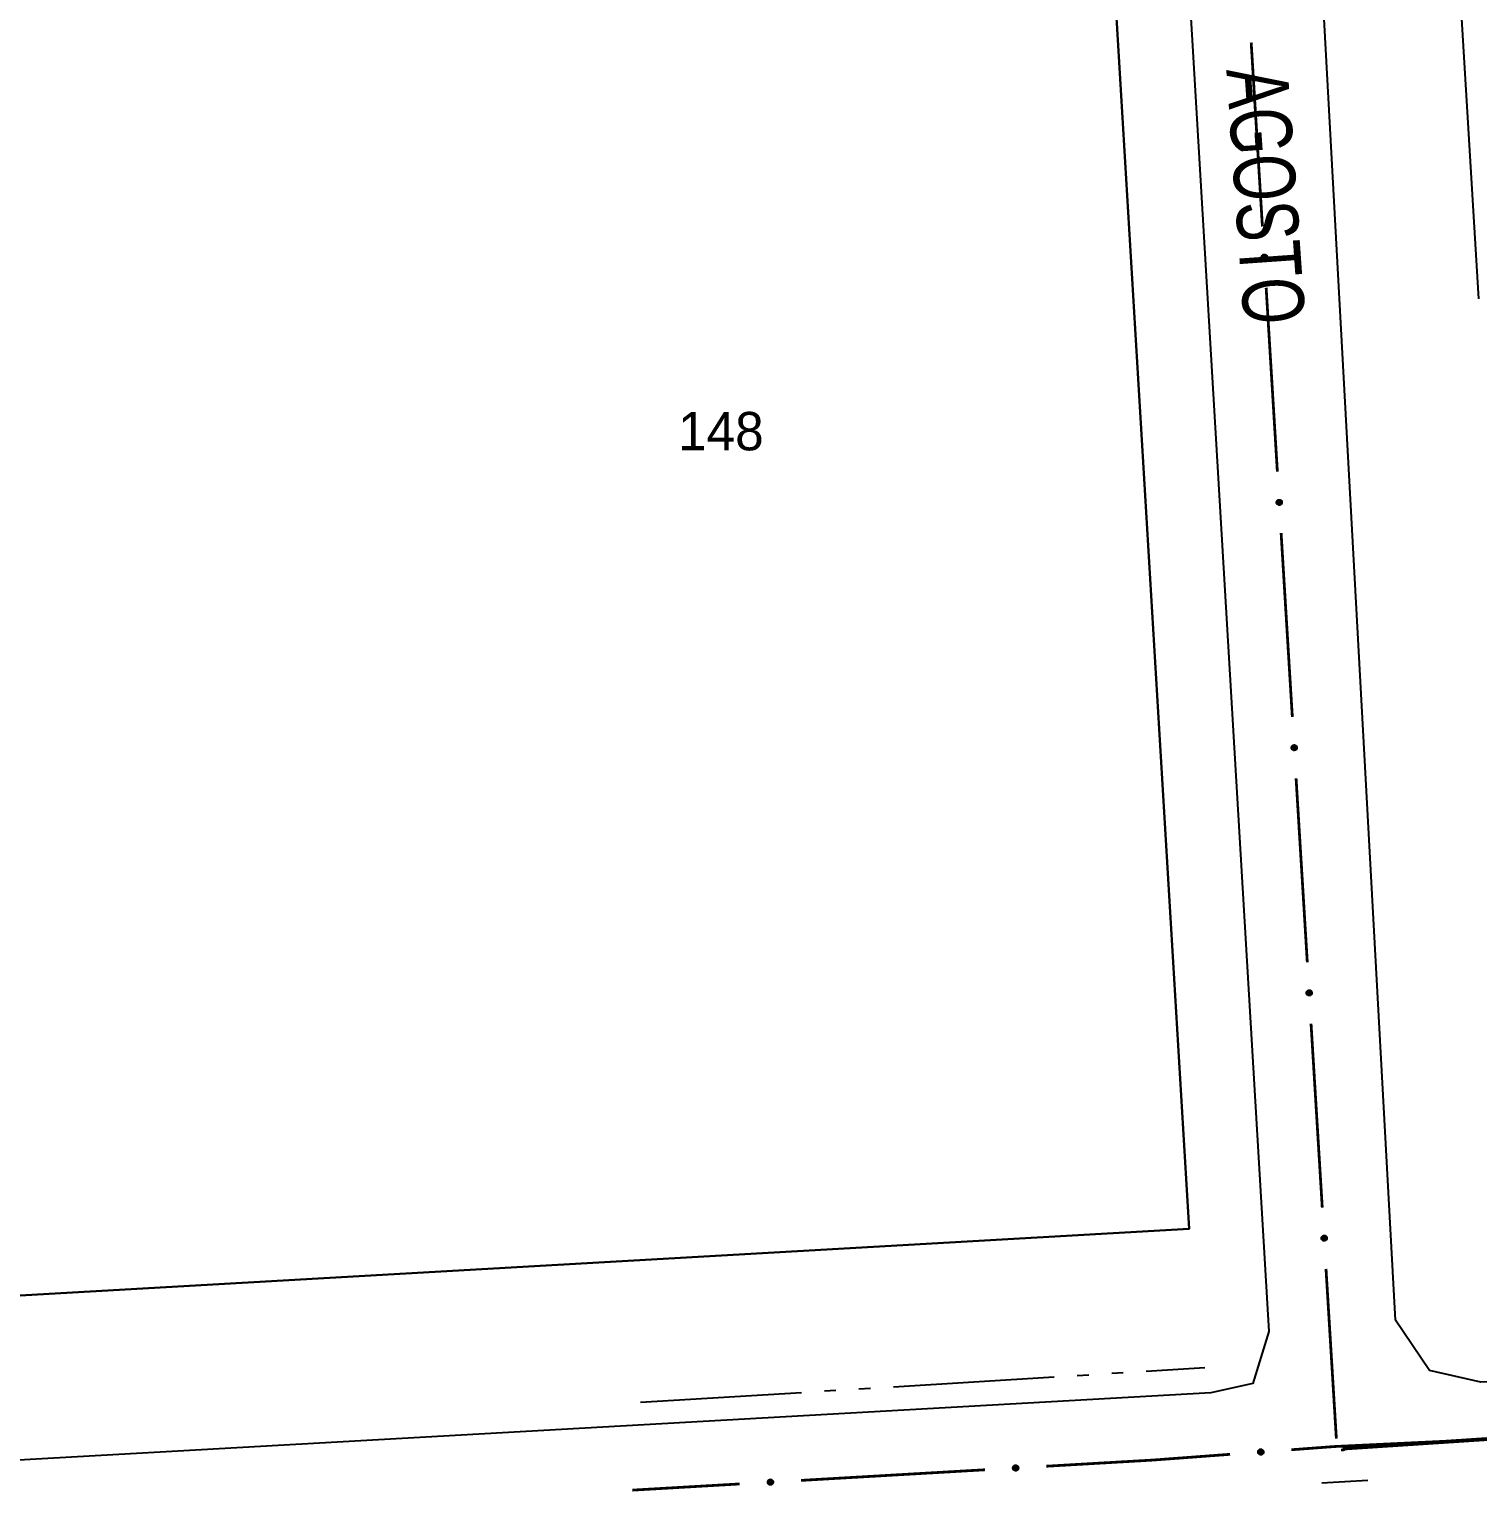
# Model space of a CAD drawing. Extents: x 201053 to 202535, y 4855063 to 4857394.
# Drawn here: x 201807.5 to 201901.9, y 4856035.6 to 4856130.5 of the extents above; entities that cross this region are included whole.
import ezdxf
from ezdxf.enums import TextEntityAlignment as Align

# ---------------------------------------------------------------- set-up
doc = ezdxf.new("R2010")
doc.units = 0
doc.header["$LTSCALE"] = 1.5
doc.header["$MEASUREMENT"] = 0
doc.linetypes.add('TRACO_05', pattern=[11, 7, -1, 0.5, -1, 0.5, -1])
for name, color, linetype in [('CD_MALHA_LOTES', 7, 'CONTINUOUS'), ('HD-VALAS-DRENOS', 170, 'CONTINUOUS'), ('LM-LIM-SETORES-BAIRROS', 250, 'CONTINUOUS'), ('RU-QUADRA', 210, 'CONTINUOUS'), ('SV-EIXO-RUA-PAV', 20, 'CONTINUOUS'), ('SV-RUA-PAVIM', 7, 'CONTINUOUS'), ('SV-TXT-RUA-PAV', 7, 'CONTINUOUS'), ('Th_NmrPort', 7, 'CONTINUOUS')]:
    doc.layers.add(name, color=color, linetype=linetype)
doc.styles.add('ARIAL', font='ARIAL.SHX')

msp = doc.modelspace()

# ---------------------------------------------------------------- linework, layer by layer
at = {"layer": 'CD_MALHA_LOTES', "linetype": 'Continuous', "flags": 128}
for points in [[(201732.44, 4856127.41), (201877.98, 4856137.1), (201883.07, 4856052.42)], [(201901.94, 4856112.99), (201900.81, 4856131.59)], [(201883.07, 4856052.42), (201744.83, 4856044.54)]]:
    msp.add_lwpolyline(points, dxfattribs=at)
at = {"layer": 'HD-VALAS-DRENOS', "linetype": 'TRACO_05'}
msp.add_polyline3d([(201847.33, 4856041.13, 14.32), (201884.08, 4856043.39, 14.32)], dxfattribs=at)
at = {"layer": 'LM-LIM-SETORES-BAIRROS', "const_width": 0.25}
for points in [[(201893.07, 4856038.12), (201907.863058, 4856039.091347)], [(201893.080091, 4856037.945205), (201893.07, 4856038.12)]]:
    msp.add_lwpolyline(points, dxfattribs=at)
at = {"layer": 'LM-LIM-SETORES-BAIRROS'}
msp.add_lwpolyline([(201894.692867, 4856036.034981), (201891.697854, 4856035.862078)], dxfattribs=at)
at = {"layer": 'RU-QUADRA', "linetype": 'Continuous', "flags": 128}
for points in [[(201744.83, 4856044.54), (201883.07, 4856052.42), (201877.98, 4856137.1)], [(201901.94, 4856112.99), (201900.81, 4856131.59)]]:
    msp.add_lwpolyline(points, dxfattribs=at)
at = {"layer": 'SV-EIXO-RUA-PAV', "const_width": 0.18}
for points in [[(201887.102964, 4856129.668968), (201887.833894, 4856117.69125)], [(201888.077538, 4856113.698677), (201888.808468, 4856101.720959)], [(201889.052112, 4856097.728386), (201889.783043, 4856085.750667)], [(201890.026686, 4856081.758094), (201890.757617, 4856069.780376)], [(201891.00126, 4856065.787803), (201891.732191, 4856053.810085)], [(201891.975834, 4856049.817512), (201892.645854, 4856038.837936)], [(201892.645854, 4856038.837936), (201892.65, 4856038.77)], [(201901.701955, 4856038.686794), (201892.712143, 4856038.258672)], [(201885.731198, 4856037.743399), (201880.745021, 4856037.371863)], [(201892.53, 4856038.25), (201889.720139, 4856038.040628)], [(201892.712143, 4856038.258672), (201892.53, 4856038.25)], [(201869.763359, 4856036.73702), (201857.783334, 4856036.044919)], [(201880.72, 4856037.37), (201873.756701, 4856036.967721)], [(201880.745021, 4856037.371863), (201880.72, 4856037.37)], [(201853.789993, 4856035.814218), (201846.801645, 4856035.410492)]]:
    msp.add_lwpolyline(points, dxfattribs=at)
at = {"layer": 'SV-EIXO-RUA-PAV'}
for points in [[(201888.05684, 4856115.845082), (201888.093922, 4856115.813192), (201888.11927, 4856115.778201), (201888.132012, 4856115.742931), (201888.135145, 4856115.708829), (201888.134421, 4856115.673579), (201888.12585, 4856115.638202), (201888.107639, 4856115.601043), (201888.07591, 4856115.563621), (201888.038358, 4856115.54001), (201888.004449, 4856115.525668), (201887.969077, 4856115.520354), (201887.934846, 4856115.521631), (201887.898392, 4856115.531749), (201887.860916, 4856115.550572), (201887.824058, 4856115.583387), (201887.799443, 4856115.617862), (201887.788014, 4856115.6523), (201887.782896, 4856115.687894), (201887.784067, 4856115.723872), (201887.792681, 4856115.758551), (201887.8117, 4856115.79625), (201887.844571, 4856115.832199), (201887.878675, 4856115.857143), (201887.912943, 4856115.869052), (201887.9481, 4856115.873301), (201887.983463, 4856115.873005), (201888.019385, 4856115.865869), (201888.05684, 4856115.845082)], [(201889.031415, 4856099.874791), (201889.068496, 4856099.8429), (201889.093844, 4856099.807909), (201889.106586, 4856099.77264), (201889.109719, 4856099.738538), (201889.108995, 4856099.703288), (201889.100424, 4856099.66791), (201889.082214, 4856099.630752), (201889.050484, 4856099.59333), (201889.012932, 4856099.569719), (201888.979023, 4856099.555377), (201888.943651, 4856099.550062), (201888.90942, 4856099.55134), (201888.872966, 4856099.561458), (201888.83549, 4856099.58028), (201888.798632, 4856099.613096), (201888.774017, 4856099.647571), (201888.762588, 4856099.682009), (201888.75747, 4856099.717603), (201888.758641, 4856099.753581), (201888.767255, 4856099.78826), (201888.786274, 4856099.825959), (201888.819145, 4856099.861908), (201888.853249, 4856099.886851), (201888.887517, 4856099.898761), (201888.922674, 4856099.90301), (201888.958038, 4856099.902713), (201888.993959, 4856099.895578), (201889.031415, 4856099.874791)], [(201890.005989, 4856083.9045), (201890.04307, 4856083.872609), (201890.068418, 4856083.837618), (201890.08116, 4856083.802349), (201890.084293, 4856083.768246), (201890.083569, 4856083.732997), (201890.074998, 4856083.697619), (201890.056788, 4856083.660461), (201890.025058, 4856083.623039), (201889.987507, 4856083.599427), (201889.953597, 4856083.585085), (201889.918225, 4856083.579771), (201889.883994, 4856083.581048), (201889.84754, 4856083.591167), (201889.810064, 4856083.609989), (201889.773207, 4856083.642805), (201889.748591, 4856083.677279), (201889.737162, 4856083.711717), (201889.732045, 4856083.747312), (201889.733215, 4856083.78329), (201889.741829, 4856083.817969), (201889.760848, 4856083.855667), (201889.793719, 4856083.891616), (201889.827823, 4856083.91656), (201889.862092, 4856083.928469), (201889.897248, 4856083.932719), (201889.932612, 4856083.932422), (201889.968533, 4856083.925287), (201890.005989, 4856083.9045)], [(201890.980563, 4856067.934208), (201891.017644, 4856067.902318), (201891.042993, 4856067.867327), (201891.055735, 4856067.832057), (201891.058868, 4856067.797955), (201891.058143, 4856067.762705), (201891.049572, 4856067.727328), (201891.031362, 4856067.690169), (201890.999632, 4856067.652747), (201890.962081, 4856067.629136), (201890.928171, 4856067.614794), (201890.892799, 4856067.60948), (201890.858568, 4856067.610757), (201890.822114, 4856067.620875), (201890.784638, 4856067.639698), (201890.747781, 4856067.672513), (201890.723165, 4856067.706988), (201890.711736, 4856067.741426), (201890.706619, 4856067.77702), (201890.707789, 4856067.812998), (201890.716403, 4856067.847677), (201890.735422, 4856067.885376), (201890.768294, 4856067.921325), (201890.802398, 4856067.946269), (201890.836666, 4856067.958178), (201890.871822, 4856067.962427), (201890.907186, 4856067.962131), (201890.943107, 4856067.954995), (201890.980563, 4856067.934208)], [(201891.955137, 4856051.963917), (201891.992218, 4856051.932026), (201892.017567, 4856051.897035), (201892.030309, 4856051.861766), (201892.033442, 4856051.827664), (201892.032718, 4856051.792414), (201892.024147, 4856051.757036), (201892.005936, 4856051.719878), (201891.974207, 4856051.682456), (201891.936655, 4856051.658845), (201891.902746, 4856051.644503), (201891.867374, 4856051.639188), (201891.833142, 4856051.640466), (201891.796688, 4856051.650584), (201891.759212, 4856051.669406), (201891.722355, 4856051.702222), (201891.697739, 4856051.736697), (201891.686311, 4856051.771135), (201891.681193, 4856051.806729), (201891.682364, 4856051.842707), (201891.690977, 4856051.877386), (201891.709996, 4856051.915085), (201891.742868, 4856051.951034), (201891.776972, 4856051.975977), (201891.81124, 4856051.987887), (201891.846396, 4856051.992136), (201891.88176, 4856051.991839), (201891.917681, 4856051.984704), (201891.955137, 4856051.963917)], [(201887.877132, 4856037.792914), (201887.845742, 4856037.755408), (201887.811094, 4856037.729592), (201887.775999, 4856037.716378), (201887.741942, 4856037.712787), (201887.706686, 4856037.713038), (201887.671196, 4856037.721133), (201887.633797, 4856037.738843), (201887.595952, 4856037.770067), (201887.571839, 4856037.807298), (201887.557043, 4856037.841012), (201887.551254, 4856037.876309), (201887.552072, 4856037.910555), (201887.5617, 4856037.947141), (201887.580017, 4856037.984867), (201887.612335, 4856038.022161), (201887.646476, 4856038.047238), (201887.680757, 4856038.059128), (201887.71628, 4856038.064723), (201887.75227, 4856038.064035), (201887.787062, 4856038.055888), (201887.825012, 4856038.037377), (201887.861399, 4856038.004991), (201887.886799, 4856037.971225), (201887.899167, 4856037.93712), (201887.903888, 4856037.902024), (201887.904066, 4856037.866659), (201887.897414, 4856037.830645), (201887.877132, 4856037.792914)], [(201871.90982, 4856036.75076), (201871.877809, 4856036.713783), (201871.842736, 4856036.688548), (201871.807426, 4856036.67592), (201871.773314, 4856036.672898), (201871.738067, 4856036.673736), (201871.702717, 4856036.682422), (201871.665618, 4856036.700753), (201871.628299, 4856036.732603), (201871.604809, 4856036.770231), (201871.590577, 4856036.804187), (201871.585378, 4856036.839576), (201871.586766, 4856036.873803), (201871.597002, 4856036.910224), (201871.615946, 4856036.947639), (201871.648881, 4856036.984389), (201871.683435, 4856037.008893), (201871.71791, 4856037.02021), (201871.753521, 4856037.025213), (201871.789495, 4856037.023925), (201871.824146, 4856037.015199), (201871.861782, 4856036.996058), (201871.897625, 4856036.96307), (201871.922458, 4856036.928886), (201871.934256, 4856036.894579), (201871.938391, 4856036.859409), (201871.93798, 4856036.824046), (201871.930728, 4856036.788148), (201871.90982, 4856036.75076)], [(201855.936454, 4856035.827958), (201855.904443, 4856035.79098), (201855.86937, 4856035.765745), (201855.83406, 4856035.753118), (201855.799947, 4856035.750095), (201855.7647, 4856035.750934), (201855.72935, 4856035.759619), (201855.692251, 4856035.77795), (201855.654932, 4856035.809801), (201855.631443, 4856035.847429), (201855.617211, 4856035.881385), (201855.612011, 4856035.916774), (201855.613399, 4856035.951001), (201855.623636, 4856035.987422), (201855.642579, 4856036.024836), (201855.675515, 4856036.061587), (201855.710069, 4856036.086091), (201855.744544, 4856036.097408), (201855.780154, 4856036.10241), (201855.816128, 4856036.101123), (201855.850779, 4856036.092397), (201855.888416, 4856036.073256), (201855.924258, 4856036.040268), (201855.949091, 4856036.006083), (201855.960889, 4856035.971777), (201855.965025, 4856035.936607), (201855.964614, 4856035.901244), (201855.957362, 4856035.865346), (201855.936454, 4856035.827958)]]:
    msp.add_lwpolyline(points, close=True, dxfattribs=at)
for points in [[(201887.784067, 4856115.723872), (201887.799443, 4856115.617862)], [(201887.789272, 4856115.736919), (201887.810871, 4856115.606999)], [(201887.792681, 4856115.758551), (201887.824058, 4856115.583387)], [(201887.8049, 4856115.772049), (201887.841551, 4856115.574695)], [(201887.8117, 4856115.79625), (201887.860916, 4856115.550572)], [(201887.829896, 4856115.810485), (201887.878957, 4856115.544168)], [(201887.844571, 4856115.832199), (201887.898392, 4856115.531749)], [(201887.860755, 4856115.842443), (201887.915283, 4856115.531347)], [(201887.878675, 4856115.857143), (201887.934846, 4856115.521631)], [(201887.895253, 4856115.859586), (201887.951277, 4856115.523974)], [(201887.912943, 4856115.869052), (201887.969077, 4856115.520354)], [(201887.930249, 4856115.868557), (201887.984048, 4856115.524607)], [(201887.9481, 4856115.873301), (201888.004449, 4856115.525668)], [(201887.967106, 4856115.869439), (201888.02288, 4856115.537913)], [(201887.983463, 4856115.873005), (201888.038358, 4856115.54001)], [(201888.001571, 4856115.864707), (201888.057295, 4856115.556418)], [(201888.019385, 4856115.865869), (201888.07591, 4856115.563621)], [(201888.036369, 4856115.854527), (201888.089682, 4856115.585736)], [(201888.05684, 4856115.845082), (201888.107639, 4856115.601043)], [(201888.076333, 4856115.826891), (201888.115874, 4856115.626979)], [(201888.093922, 4856115.813192), (201888.12585, 4856115.638202)], [(201888.108458, 4856115.793307), (201888.128611, 4856115.664667)], [(201888.11927, 4856115.778201), (201888.134421, 4856115.673579)], [(201888.758641, 4856099.753581), (201888.774017, 4856099.647571)], [(201888.763847, 4856099.766627), (201888.785445, 4856099.636708)], [(201888.767255, 4856099.78826), (201888.798632, 4856099.613096)], [(201888.779475, 4856099.801758), (201888.816125, 4856099.604403)], [(201888.786274, 4856099.825959), (201888.83549, 4856099.58028)], [(201888.80447, 4856099.840194), (201888.853532, 4856099.573877)], [(201888.819145, 4856099.861908), (201888.872966, 4856099.561458)], [(201888.83533, 4856099.872152), (201888.889858, 4856099.561056)], [(201888.853249, 4856099.886851), (201888.90942, 4856099.55134)], [(201888.869827, 4856099.889295), (201888.925851, 4856099.553683)], [(201888.887517, 4856099.898761), (201888.943651, 4856099.550062)], [(201888.904823, 4856099.898266), (201888.958622, 4856099.554315)], [(201888.922674, 4856099.90301), (201888.979023, 4856099.555377)], [(201888.94168, 4856099.899148), (201888.997455, 4856099.567622)], [(201888.958038, 4856099.902713), (201889.012932, 4856099.569719)], [(201888.976145, 4856099.894416), (201889.031869, 4856099.586127)], [(201888.993959, 4856099.895578), (201889.050484, 4856099.59333)], [(201889.010943, 4856099.884236), (201889.064256, 4856099.615444)], [(201889.031415, 4856099.874791), (201889.082214, 4856099.630752)], [(201889.050907, 4856099.856599), (201889.090448, 4856099.656687)], [(201889.068496, 4856099.8429), (201889.100424, 4856099.66791)], [(201889.083032, 4856099.823016), (201889.103186, 4856099.694375)], [(201889.093844, 4856099.807909), (201889.108995, 4856099.703288)], [(201889.733215, 4856083.78329), (201889.748591, 4856083.677279)], [(201889.738421, 4856083.796336), (201889.76002, 4856083.666416)], [(201889.741829, 4856083.817969), (201889.773207, 4856083.642805)], [(201889.754049, 4856083.831466), (201889.790699, 4856083.634112)], [(201889.760848, 4856083.855667), (201889.810064, 4856083.609989)], [(201889.779044, 4856083.869902), (201889.828106, 4856083.603585)], [(201889.793719, 4856083.891616), (201889.84754, 4856083.591167)], [(201889.809904, 4856083.901861), (201889.864432, 4856083.590764)], [(201889.827823, 4856083.91656), (201889.883994, 4856083.581048)], [(201889.844401, 4856083.919004), (201889.900425, 4856083.583391)], [(201889.862092, 4856083.928469), (201889.918225, 4856083.579771)], [(201889.879397, 4856083.927975), (201889.933196, 4856083.584024)], [(201889.897248, 4856083.932719), (201889.953597, 4856083.585085)], [(201889.916254, 4856083.928857), (201889.972029, 4856083.59733)], [(201889.932612, 4856083.932422), (201889.987507, 4856083.599427)], [(201889.950719, 4856083.924125), (201890.006443, 4856083.615835)], [(201889.968533, 4856083.925287), (201890.025058, 4856083.623039)], [(201889.985517, 4856083.913945), (201890.038831, 4856083.645153)], [(201890.005989, 4856083.9045), (201890.056788, 4856083.660461)], [(201890.025481, 4856083.886308), (201890.065022, 4856083.686396)], [(201890.04307, 4856083.872609), (201890.074998, 4856083.697619)], [(201890.057606, 4856083.852725), (201890.07776, 4856083.724084)], [(201890.068418, 4856083.837618), (201890.083569, 4856083.732997)], [(201890.707789, 4856067.812998), (201890.723165, 4856067.706988)], [(201890.712995, 4856067.826045), (201890.734594, 4856067.696125)], [(201890.716403, 4856067.847677), (201890.747781, 4856067.672513)], [(201890.728623, 4856067.861175), (201890.765273, 4856067.663821)], [(201890.735422, 4856067.885376), (201890.784638, 4856067.639698)], [(201890.753619, 4856067.899611), (201890.80268, 4856067.633294)], [(201890.768294, 4856067.921325), (201890.822114, 4856067.620875)], [(201890.784478, 4856067.931569), (201890.839006, 4856067.620473)], [(201890.802398, 4856067.946269), (201890.858568, 4856067.610757)], [(201890.818975, 4856067.948712), (201890.874999, 4856067.6131)], [(201890.836666, 4856067.958178), (201890.892799, 4856067.60948)], [(201890.853971, 4856067.957683), (201890.90777, 4856067.613733)], [(201890.871822, 4856067.962427), (201890.928171, 4856067.614794)], [(201890.890828, 4856067.958565), (201890.946603, 4856067.627039)], [(201890.907186, 4856067.962131), (201890.962081, 4856067.629136)], [(201890.925294, 4856067.953833), (201890.981017, 4856067.645544)], [(201890.943107, 4856067.954995), (201890.999632, 4856067.652747)], [(201890.960091, 4856067.943653), (201891.013405, 4856067.674862)], [(201890.980563, 4856067.934208), (201891.031362, 4856067.690169)], [(201891.000056, 4856067.916017), (201891.039596, 4856067.716105)], [(201891.017644, 4856067.902318), (201891.049572, 4856067.727328)], [(201891.03218, 4856067.882433), (201891.052334, 4856067.753793)], [(201891.042993, 4856067.867327), (201891.058143, 4856067.762705)], [(201891.682364, 4856051.842707), (201891.697739, 4856051.736697)], [(201891.687569, 4856051.855753), (201891.709168, 4856051.725834)], [(201891.690977, 4856051.877386), (201891.722355, 4856051.702222)], [(201891.703197, 4856051.890884), (201891.739848, 4856051.693529)], [(201891.709996, 4856051.915085), (201891.759212, 4856051.669406)], [(201891.728193, 4856051.92932), (201891.777254, 4856051.663003)], [(201891.742868, 4856051.951034), (201891.796688, 4856051.650584)], [(201891.759052, 4856051.961278), (201891.81358, 4856051.650182)], [(201891.776972, 4856051.975977), (201891.833142, 4856051.640466)], [(201891.79355, 4856051.978421), (201891.849574, 4856051.642809)], [(201891.81124, 4856051.987887), (201891.867374, 4856051.639188)], [(201891.828546, 4856051.987392), (201891.882344, 4856051.643442)], [(201891.846396, 4856051.992136), (201891.902746, 4856051.644503)], [(201891.865402, 4856051.988274), (201891.921177, 4856051.656748)], [(201891.88176, 4856051.991839), (201891.936655, 4856051.658845)], [(201891.899868, 4856051.983542), (201891.955592, 4856051.675253)], [(201891.917681, 4856051.984704), (201891.974207, 4856051.682456)], [(201891.934666, 4856051.973362), (201891.987979, 4856051.70457)], [(201891.955137, 4856051.963917), (201892.005936, 4856051.719878)], [(201891.97463, 4856051.945725), (201892.01417, 4856051.745813)], [(201891.992218, 4856051.932026), (201892.024147, 4856051.757036)], [(201892.006754, 4856051.912142), (201892.026908, 4856051.783501)], [(201892.017567, 4856051.897035), (201892.032718, 4856051.792414)], [(201887.899167, 4856037.93712), (201887.551254, 4856037.876309)], [(201887.886799, 4856037.971225), (201887.552072, 4856037.910555)], [(201887.889465, 4856037.954682), (201887.554635, 4856037.894157)], [(201887.898905, 4856037.919809), (201887.555708, 4856037.861397)], [(201887.903888, 4856037.902024), (201887.557043, 4856037.841012)], [(201887.87186, 4856037.988946), (201887.561524, 4856037.930246)], [(201887.861399, 4856038.004991), (201887.5617, 4856037.947141)], [(201887.900282, 4856037.882968), (201887.569534, 4856037.822747)], [(201887.904066, 4856037.866659), (201887.571839, 4856037.807298)], [(201887.83949, 4856038.019373), (201887.573856, 4856037.966741)], [(201887.825012, 4856038.037377), (201887.580017, 4856037.984867)], [(201887.896013, 4856037.848442), (201887.588499, 4856037.788584)], [(201887.897414, 4856037.830645), (201887.595952, 4856037.770067)], [(201887.800722, 4856038.043851), (201887.603878, 4856038.004554)], [(201887.787062, 4856038.055888), (201887.612335, 4856038.022161)], [(201887.886301, 4856037.813511), (201887.618249, 4856037.756593)], [(201887.877132, 4856037.792914), (201887.633797, 4856037.738843)], [(201887.765385, 4856038.059006), (201887.635767, 4856038.035664)], [(201887.75227, 4856038.064035), (201887.646476, 4856038.047238)], [(201887.859203, 4856037.773179), (201887.65984, 4856037.730958)], [(201887.845742, 4856037.755408), (201887.671196, 4856037.721133)], [(201887.826055, 4856037.740606), (201887.697696, 4856037.718727)], [(201887.811094, 4856037.729592), (201887.706686, 4856037.713038)], [(201871.934256, 4856036.894579), (201871.585378, 4856036.839576)], [(201871.922458, 4856036.928886), (201871.586766, 4856036.873803)], [(201871.924848, 4856036.9123), (201871.589056, 4856036.857364)], [(201871.933705, 4856036.877275), (201871.589582, 4856036.824591)], [(201871.938391, 4856036.859409), (201871.590577, 4856036.804187)], [(201871.907817, 4856036.946853), (201871.596545, 4856036.893334)], [(201871.897625, 4856036.96307), (201871.597002, 4856036.910224)], [(201871.934468, 4856036.840416), (201871.602762, 4856036.785716)], [(201871.93798, 4856036.824046), (201871.604809, 4856036.770231)], [(201871.875958, 4856036.977815), (201871.609484, 4856036.929618)], [(201871.861782, 4856036.996058), (201871.615946, 4856036.947639)], [(201871.929624, 4856036.805966), (201871.621156, 4856036.751242)], [(201871.930728, 4856036.788148), (201871.628299, 4856036.732603)], [(201871.837604, 4856037.002936), (201871.640132, 4856036.966925)], [(201871.824146, 4856037.015199), (201871.648881, 4856036.984389)], [(201871.919331, 4856036.771201), (201871.650368, 4856036.718759)], [(201871.90982, 4856036.75076), (201871.665618, 4856036.700753)], [(201871.802524, 4856037.018677), (201871.672535, 4856036.9975)], [(201871.789495, 4856037.023925), (201871.683435, 4856037.008893)], [(201871.891565, 4856036.731327), (201871.691526, 4856036.692434)], [(201871.877809, 4856036.713783), (201871.702717, 4856036.682422)], [(201871.857878, 4856036.699311), (201871.729173, 4856036.679574)], [(201871.842736, 4856036.688548), (201871.738067, 4856036.673736)], [(201855.960889, 4856035.971777), (201855.612011, 4856035.916774)], [(201855.949091, 4856036.006083), (201855.613399, 4856035.951001)], [(201855.951481, 4856035.989498), (201855.615689, 4856035.934562)], [(201855.960339, 4856035.954473), (201855.616216, 4856035.901789)], [(201855.965025, 4856035.936607), (201855.617211, 4856035.881385)], [(201855.93445, 4856036.024051), (201855.623179, 4856035.970531)], [(201855.924258, 4856036.040268), (201855.623636, 4856035.987422)], [(201855.961101, 4856035.917613), (201855.629396, 4856035.862913)], [(201855.964614, 4856035.901244), (201855.631443, 4856035.847429)], [(201855.902592, 4856036.055013), (201855.636117, 4856036.006815)], [(201855.888416, 4856036.073256), (201855.642579, 4856036.024836)], [(201855.956258, 4856035.883163), (201855.647789, 4856035.828439)], [(201855.957362, 4856035.865346), (201855.654932, 4856035.809801)], [(201855.864237, 4856036.080133), (201855.666765, 4856036.044123)], [(201855.850779, 4856036.092397), (201855.675515, 4856036.061587)], [(201855.945965, 4856035.848399), (201855.677002, 4856035.795957)], [(201855.936454, 4856035.827958), (201855.692251, 4856035.77795)], [(201855.829158, 4856036.095875), (201855.699169, 4856036.074697)], [(201855.816128, 4856036.101123), (201855.710069, 4856036.086091)], [(201855.918199, 4856035.808524), (201855.71816, 4856035.769632)], [(201855.904443, 4856035.79098), (201855.72935, 4856035.759619)], [(201855.884512, 4856035.776509), (201855.755806, 4856035.756772)], [(201855.86937, 4856035.765745), (201855.7647, 4856035.750934)]]:
    msp.add_lwpolyline(points, dxfattribs=at)
at = {"layer": 'SV-RUA-PAVIM', "linetype": 'Continuous'}
for points in [[(201980.96, 4856046.16, 14.06), (201902.05, 4856042.44, 14.38), (201898.71, 4856043.2, 14.38), (201896.51, 4856046.47, 14.38), (201887.33, 4856213.59, 14.38), (201885.09, 4856254.33, 13.88), (201885.7, 4856256.07, 13.88), (201886.53, 4856257.07, 13.88), (201887.7, 4856257.91, 13.88), (201889.29, 4856258.33, 13.88), (201923.65, 4856260.4, 13.88), (201976.34, 4856263.37, 13.88)], [(201782.67, 4856130.78, 14.66), (201879.26, 4856137.27, 14.4), (201881.26, 4856136.38, 14.4), (201881.81, 4856135.72, 14.4), (201882.49, 4856134.67, 14.4), (201883.04, 4856133.5, 14.4), (201888.25, 4856045.75, 14.59), (201887.22, 4856042.36, 14.59), (201884.47, 4856041.74, 14.59), (201792.19, 4856036.54, 14.63), (201746.61, 4856045.5, 14.63), (201743.02, 4856038.12, 14.69)]]:
    msp.add_polyline3d(points, dxfattribs=at)

# ---------------------------------------------------------------- texts
at = {"layer": 'SV-TXT-RUA-PAV', "style": 'ARIAL', "width": 0.7}
msp.add_text('AGOSTO', height=4, rotation=274, dxfattribs=at).set_placement((201885.48, 4856127.89))
at = {"layer": 'Th_NmrPort', "color": 1}
msp.add_text('148', height=2.5, dxfattribs=at).set_placement((201849.77516, 4856104.365971), align=Align.MIDDLE_LEFT)

doc.saveas('drawing.dxf')
